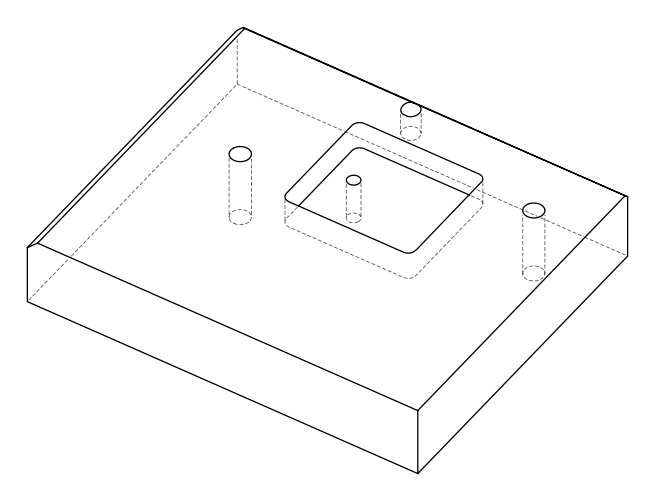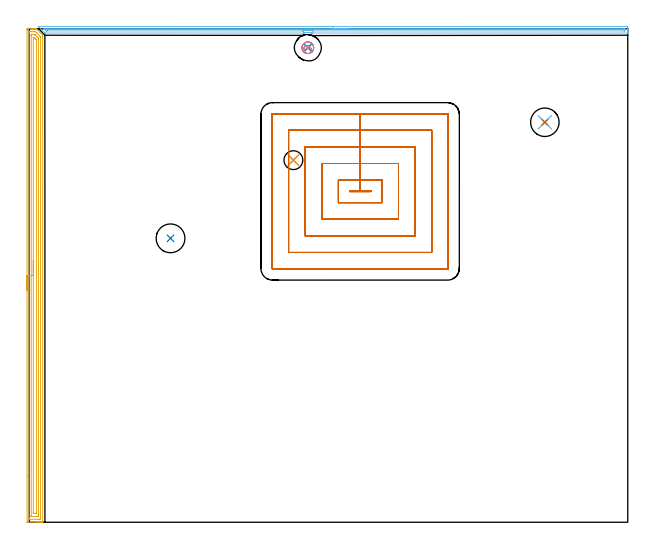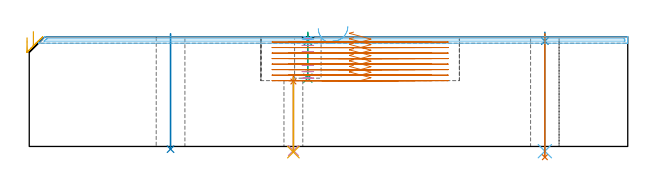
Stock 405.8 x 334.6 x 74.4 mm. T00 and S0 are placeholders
(PLAN: 13 operations, 9 tool changes, 44.1 min)
(1 SPOT_DRILL | STEP1HOLE | NXT0321_9005460120000 | 0.04 min | 3267 mm3)
(2 SPOT_DRILL_1 | STEP1HOLE_1 | NXT0321_9005460120000 | 0.05 min | 183 mm3)
(3 SPOT_DRILL_2 | STEP1POCKET | NXT0321_9005460120000 | 0.05 min | 183 mm3)
(4 DRILL_THROUGH_HOLE_INTO_CENTER | STEP1HOLE | NXT0301_042 | 0.21 min | 1761 mm3)
(5 DRILL_TO_ENLARGE_THROUGH_HOLE | STEP1HOLE | NXT0301_099 | 0.21 min | 4518 mm3)
(6 DRILL_THROUGH_HOLE_INTO_CENTER_1 | STEP1HOLE_1 | NXT0301_065 | 0.32 min | 5004 mm3)
(7 DRILL_TO_ENLARGE_THROUGH_HOLE_1 | STEP1HOLE_1 | UGT0301_260 | 0.34 min | 16546 mm3)
(8 INDEXABLE_INSERT_DRILL_THROUGH_HOLE_FROM_SOLID | STEP1HOLE_2 | NXT0302_010 | 0.31 min | 22188 mm3)
(9 DRILL_BLIND_HOLE_INTO_CENTER | STEP1POCKET | NXT0301_128 | 0.12 min | 2862 mm3)
(10 MILL_ROUGH_BLIND_HOLE_CONTOUR | STEP1POCKET | NXT0201_013 | Spiral | 1.2 min | 4023 mm3)
(11 AREA_MILL | FG_CHAMFER_SURFACE | UGT0205_001 | 10.92 min | 18799 mm3)
(12 AREA_MILL_1 | FG_CHAMFER_SURFACE_1 | UGT0205_001 | 6.53 min | 3839 mm3)
(13 MILL_RECTANGULAR_POCKET | POCKET_RECTANGULAR_STRAIGHT | UGT0201_133 | Follow Part, ap 3.75, ae 75% | 23.76 min | 476805 mm3)
(TOOL NXT0321_9005460120000 | NC Spot Drill, 142deg, 12mm, Carbide, Uncoated | D12 PA142 FL30 Z2)
(TOOL NXT0301_042 | Carbide Drill 7.1mm [860.1-0710-057A1-MM 2214] | D7.1 PA140 FL85 Z2)
(TOOL NXT0301_099 | Carbide Drill 12.8mm [860.1-1280-038A1-MM 2214] | D12.8 PA140 FL60 Z2)
(TOOL NXT0301_065 | Carbide Drill 9.4mm [860.1-0940-075A1-MM 2214] | D9.4 PA140 FL98 Z2)
(TOOL UGT0301_260 | Twist Drill 19.3 mm | D19.3 PA118 FL140 Z2)
(TOOL NXT0302_010 | Index. Insert Drill 19.5mm [880-D1950L25-05] | D19.5 PA176 FL98 Z2)
(TOOL NXT0301_128 | Carbide Drill 12mm [861.1-1200-036A1-GP GC34] | D12 PA150 FL37.4 Z2)
(TOOL NXT0201_013 | ENDMILL 10mm | D10 FL30 Z4)
(TOOL UGT0205_001 | Chamfer Mill 20 x 3 x 45 deg. | D20 FL50 Z2)
(TOOL UGT0201_133 | Carbide End Mill 15.0 | D15 FL30 Z4)
(OP 1 SPOT_DRILL)
G17 G21 G94 G90
T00 M6
G54
G17 G0 G90 X179.1 Y245.5 S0 M3
G43 Z84.4 H0
G94 G81 G98 Z44.045 F250. R47.6
G80
M5
M2
(OP 2 SPOT_DRILL_1)
G17 G21 G94 G90
T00 M6
G54
G17 G0 G90 X349.6 Y271.2 S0 M3
G43 Z84.4 H0
G94 G81 G98 Z71.4 F250. R77.4
G80
M5
M2
(OP 3 SPOT_DRILL_2)
G17 G21 G94 G90
T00 M6
G54
G17 G0 G90 X188.9 Y321.7 S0 M3
G43 Z84.4 H0
G94 G81 G98 Z71.4 F250. R77.4
G80
M5
M2
(OP 4 DRILL_THROUGH_HOLE_INTO_CENTER)
G17 G21 G94 G90
T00 M6
G54
G17 G0 G90 X179.1 Y245.5 S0 M3
G43 Z84.4 H1
G94 G73 G98 Z-2.792 F250. Q6.77 R46.6
G80
M5
M2
(OP 5 DRILL_TO_ENLARGE_THROUGH_HOLE)
G17 G21 G94 G90
T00 M6
G54
G17 G0 G90 X179.1 Y245.5 S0 M3
G43 Z84.4 H1
G94 G73 G98 Z-3.829 F250. Q12.107 R46.6
G80
M5
M2
(OP 6 DRILL_THROUGH_HOLE_INTO_CENTER_1)
G17 G21 G94 G90
T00 M6
G54
G17 G0 G90 X349.6 Y271.2 S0 M3
G43 Z84.4 H1
G94 G73 G98 Z-3.211 F250. Q8.623 R76.4
G80
M5
M2
(OP 7 DRILL_TO_ENLARGE_THROUGH_HOLE_1)
G17 G21 G94 G90
T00 M6
G54
G17 G0 G90 X349.6 Y271.2 S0 M3
G43 Z84.4 H0
G94 G73 G98 Z-7.298 F250. Q16.34 R76.4
G80
M5
M2
(OP 8 INDEXABLE_INSERT_DRILL_THROUGH_HOLE_FROM_SOLID)
G17 G21 G94 G90
T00 M6
G54
G17 G0 G90 X95.8 Y192.5 S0 M3
G43 Z84.4 H1
G94 G81 G98 Z-1.84 F250. R76.4
G80
M5
M2
(OP 9 DRILL_BLIND_HOLE_INTO_CENTER)
G17 G21 G94 G90
T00 M6
G54
G17 G0 G90 X188.9 Y321.7 S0 M3
G43 Z84.4 H1
G94 G81 G98 Z46.3 F250. R76.4
G80
M5
M2
(OP 10 MILL_ROUGH_BLIND_HOLE_CONTOUR)
G17 G21 G94 G90
T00 M6
G54
G17 G0 G90 X188.9 Y321.7 S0 M3
G43 Z84.4 H0
Z72.957
G94 G3 X189.271 Y322.783 R0.605 F250.
X187.339 Y322.91 R1.729
X186.327 Y319.487 R2.604
X189.882 Y317.874 R3.115
X192.726 Y322.682 R3.95
X189.882 Y317.874 R-3.95
X191.304 Y320.278 R1.975
X188.9 Y321.7 R1.975
G0 Z68.514
G3 X189.271 Y322.783 R0.605
X187.339 Y322.91 R1.729
X186.327 Y319.487 R2.604
X189.882 Y317.874 R3.115
X192.726 Y322.682 R3.95
X189.882 Y317.874 R-3.95
X191.304 Y320.278 R1.975
X188.9 Y321.7 R1.975
G0 Z64.071
G3 X189.271 Y322.783 R0.605
X187.339 Y322.91 R1.729
X186.327 Y319.487 R2.604
X189.882 Y317.874 R3.115
X192.726 Y322.682 R3.95
X189.882 Y317.874 R-3.95
X191.304 Y320.278 R1.975
X188.9 Y321.7 R1.975
G0 Z59.629
G3 X189.271 Y322.783 R0.605
X187.339 Y322.91 R1.729
X186.327 Y319.487 R2.604
X189.882 Y317.874 R3.115
X192.726 Y322.682 R3.95
X189.882 Y317.874 R-3.95
X191.304 Y320.278 R1.975
X188.9 Y321.7 R1.975
G0 Z55.186
G3 X189.271 Y322.783 R0.605
X187.339 Y322.91 R1.729
X186.327 Y319.487 R2.604
X189.882 Y317.874 R3.115
X192.726 Y322.682 R3.95
X189.882 Y317.874 R-3.95
X191.304 Y320.278 R1.975
X188.9 Y321.7 R1.975
G0 Z50.743
G3 X189.271 Y322.783 R0.605
X187.339 Y322.91 R1.729
X186.327 Y319.487 R2.604
X189.882 Y317.874 R3.115
X192.726 Y322.682 R3.95
X189.882 Y317.874 R-3.95
X191.304 Y320.278 R1.975
X188.9 Y321.7 R1.975
G0 Z46.3
G3 X189.271 Y322.783 R0.605
X187.339 Y322.91 R1.729
X186.327 Y319.487 R2.604
X189.882 Y317.874 R3.115
X192.726 Y322.682 R3.95
X189.882 Y317.874 R-3.95
X191.304 Y320.278 R1.975
X188.9 Y321.7 R1.975
G0 Z84.4
M5
M2
(OP 11 AREA_MILL)
G17 G21 G94 G90
T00 M6
G54
G17 G0 G90 X-1.5 Y157.3 S1061 M3
G43 Z84.4 H0
Z73.8
G94 G1 Y157.338 Z72.928 F250.
Y157.452 Z72.064
Y157.641 Z71.212
Y157.903 Z70.38
Y158.237 Z69.574
Y158.64 Z68.8
Y159.108 Z68.064
Y159.64 Z67.372
Y160.229 Z66.729
Y160.872 Z66.14
Y161.564 Z65.608
Y162.3 Z65.14
Y163.074 Z64.737
Y163.88 Z64.403
Y164.712 Z64.141
Y165.564 Z63.952
Y166.428 Z63.838
Y167.3 Z63.8
Y333.541
X-1.499 Y333.977 Z63.801
X-1.495 Y334.43 Z63.803
X-1.491 Y334.59 Z63.805
X-1.048 Y334.6 Z64.248
X1.596 Z66.891
X2.13 Z67.427
X2.478 Z67.774
X3.012 Z68.308
X3.359 Z68.654
X4.321 Z69.621
X4.681 Y334.594 Z69.981
X4.696 Y334.593 Z69.994
X4.725 Y334.573 Z70.023
X4.824 Y334.476 Z70.123
X9.089 Y330.211 Z74.387
X9.092 Y330.206 Z74.39
X9.097 Y330.192 Z74.393
X9.1 Y329.508 Z74.4
Y0.176
X9.097 Y0.007 Z74.388
X9.096 Z74.387
X8.744 Y0. Z74.043
X8.462 Z73.761
X7.767 Z73.062
X6.538 Z71.835
X6.004 Z71.298
X5.389 Z70.685
X-1.316 Y0.001 Z63.981
X-1.492 Y0.01 Z63.806
X-1.499 Y0.187 Z63.799
X-1.5 Y31.875 Z63.8
Y167.3
X-0.086 Z65.214
X-0.085 Y332.107 Z65.215
X-0.084 Y332.19 Z65.216
X-0.079 Y332.585 Z65.221
X0.314 Y332.596 Z65.614
X0.715 Y332.599 Z66.015
X1.192 Y332.6 Z66.492
X2.954 Z68.254
X3.359 Y332.599 Z68.659
X3.839 Y332.597 Z69.139
X4.241 Y332.59 Z69.541
X4.655 Y332.19 Z69.955
X5.122 Y331.727 Z70.422
X5.555 Y331.296 Z70.855
X6.885 Y329.965 Z72.185
X7.341 Y329.508 Z72.641
X7.495 Y329.349 Z72.795
X7.618 Y329.22 Z72.918
X7.679 Y329.148 Z72.979
X7.685 Y328.615 Z72.985
Y2.493
X7.684 Y2.41 Z72.984
X7.679 Y2.015 Z72.979
X7.286 Y2.004 Z72.586
X6.885 Y2.001 Z72.185
X6.408 Y2. Z71.708
X0.715 Y2.001 Z66.015
X0.235 Y2.003 Z65.535
X0.015 Y2.01 Z65.315
X-0.079 Y2.039 Z65.221
X-0.084 Y2.327 Z65.216
X-0.085 Y2.41 Z65.215
X-0.086 Y167.3 Z65.214
X1.328 Z66.628
X1.329 Y329.779 Z66.629
X1.333 Y330.402 Z66.633
X1.335 Y330.537 Z66.635
X1.342 Y330.591 Z66.642
X1.405 Y330.596 Z66.705
X1.596 Y330.598 Z66.896
X2.283 Y330.6 Z67.583
X3.164 Z68.464
X3.359 Y330.599 Z68.659
X3.554 Y330.598 Z68.854
X3.684 Y330.594 Z68.984
X3.787 Y330.59 Z69.087
X3.834 Y330.555 Z69.134
X3.996 Y330.402 Z69.296
X4.241 Y330.159 Z69.541
X4.893 Y329.508 Z70.193
X5.786 Y328.615 Z71.086
X6.004 Y328.396 Z71.304
X6.169 Y328.225 Z71.469
X6.25 Y328.139 Z71.55
X6.265 Y328.114 Z71.565
X6.267 Y328.07 Z71.567
X6.269 Y327.992 Z71.569
X6.271 Y327.721 Z71.571
Y327.449
Y4.821
X6.266 Y4.198 Z71.566
X6.264 Y4.063 Z71.564
X6.258 Y4.009 Z71.558
X6.195 Y4.004 Z71.495
X6.004 Y4.002 Z71.304
X5.317 Y4. Z70.617
X1.791 Z67.091
X1.596 Z66.896
X1.401 Y4.003 Z66.701
X1.346 Y4.006 Z66.646
X1.334 Y4.01 Z66.634
X1.332 Y4.014 Z66.632
X1.33 Y4.035 Z66.63
X1.329 Y4.107 Z66.629
X1.328 Y4.198 Z66.628
Y167.3
X2.743 Z68.043
Y327.721
X2.745 Y328.344 Z68.045
X2.748 Y328.554 Z68.048
X2.749 Y328.583 Z68.049
X2.765 Y328.59 Z68.065
X2.818 Y328.593 Z68.118
X2.926 Y328.594 Z68.226
X3.359 Y328.582 Z68.659
X4.231 Y327.721 Z69.531
X4.678 Y327.269 Z69.978
X4.787 Y327.156 Z70.087
X4.839 Y327.1 Z70.139
X4.85 Y327.034 Z70.15
X4.852 Y326.827 Z70.152
X4.857 Y326.203 Z70.157
Y6.879
X4.855 Y6.256 Z70.155
X4.852 Y6.046 Z70.152
X4.851 Y6.017 Z70.151
X4.835 Y6.01 Z70.135
X4.782 Y6.006 Z70.082
X4.674 Y6.003 Z69.974
X4.241 Y6. Z69.541
X3.359 Z68.659
X2.924 Y6.001 Z68.224
X2.819 Y6.004 Z68.119
X2.767 Y6.008 Z68.067
X2.749 Y6.012 Z68.049
X2.748 Y6.028 Z68.048
X2.745 Y6.135 Z68.045
X2.743 Y6.61 Z68.043
Y6.879
Y167.3
Y168.172 Z68.081
Y169.036 Z68.195
Y169.888 Z68.383
Y170.72 Z68.646
Y171.526 Z68.98
Y172.3 Z69.382
Y173.036 Z69.851
Y173.728 Z70.382
Y174.371 Z70.972
Y174.96 Z71.615
Y175.492 Z72.307
Y175.96 Z73.043
Y176.363 Z73.816
Y176.697 Z74.622
Y176.959 Z75.454
Y177.148 Z76.306
Y177.262 Z77.171
Y177.3 Z78.043
G0 Z84.4
M5
M2
(OP 12 AREA_MILL_1)
G17 G21 G94 G90
T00 M6
G54
G17 G0 G90 X196. Y336.1 S1061 M3
G43 Z84.4 H0
Z80.
G94 G1 X196.038 Z79.128 F250.
X196.152 Z78.263
X196.341 Z77.412
X196.603 Z76.58
X196.937 Z75.774
X197.34 Z75.
X197.808 Z74.264
X198.339 Z73.572
X198.929 Z72.929
X199.572 Z72.339
X200.264 Z71.808
X201. Z71.34
X201.774 Z70.937
X202.58 Z70.603
X203.412 Z70.341
X204.263 Z70.152
X205.128 Z70.038
X206. Z70.
X404.739
X405.184 Y336.099 Z70.001
X405.624 Y336.095 Z70.002
X405.79 Y336.091 Z70.005
X405.8 Y335.661 Z70.434
Y335.388 Z70.707
Y334.781 Z71.314
Y334.234 Z71.863
Y333.9 Z72.196
Y333.353 Z72.743
Y333.019 Z73.075
Y332.352 Z73.748
Y332.033 Z74.067
X405.797 Y331.699 Z74.391
X405.632 Y331.7 Z74.4
X192.602 Y331.706 Z74.394
X191.715 Y331.708 Z74.392
X191.709
X191.679 Y331.715 Z74.385
X191.331 Y331.803 Z74.294
X191.033 Y331.88 Z74.218
X190.823 Y331.932 Z74.163
X190.816 Y331.934 Z74.161
X190.417 Y332.013 Z74.086
X190.377 Y332.021 Z74.078
X189.93 Y332.085 Z74.014
X189.853 Y332.092 Z74.008
X189.484 Y332.123 Z73.972
X189.437 Y332.125 Z73.969
X189.269 Y332.134 Z73.963
X189.18 Y332.139 Z73.959
X189.029 Y332.144 Z73.95
X188.966 Y332.145 Z73.953
X188.759 Y332.141
X188.703 Z73.955
X188.697
X188.363 Y332.121 Z73.975
X188.144 Y332.107 Z73.986
X188.136 Y332.106
X187.697 Y332.059 Z74.035
X187.252 Y331.985 Z74.106
X187.243 Y331.983 Z74.108
X187.088 Y331.953 Z74.144
X186.93 Y331.919 Z74.179
X186.804 Y331.891 Z74.206
X186.668 Y331.855 Z74.24
X186.359 Y331.775 Z74.32
X186.14 Y331.712 Z74.382
X186.083 Y331.708 Z74.387
X186.004 Y331.705 Z74.392
X185.928 Y331.706 Z74.394
X10.835 Y331.7 Z74.4
X10.601 Y331.699 Z74.394
X10.599
X10.481 Y331.817 Z74.279
X10.389 Y331.911 Z74.188
X6.545 Y335.754 Z70.345
X6.369 Y335.933 Z70.166
X6.219 Y336.093 Z70.006
X6.369 Y336.1 Z70.
X206.
Y334.686 Z71.414
X403.398 Y334.685 Z71.415
X403.495
X403.767 Y334.679 Z71.421
X403.791 Y334.677 Z71.423
X403.794 Y334.656 Z71.444
X403.798 Y334.624 Z71.476
X403.799 Y334.593 Z71.507
X403.8 Y334.384 Z71.716
X403.799 Y333.9 Z72.2
X403.796 Y333.507 Z72.593
X403.786 Y333.121 Z72.979
X403.398 Y333.116 Z72.984
X403.301 Y333.115 Z72.985
X192.602 Y333.121 Z72.979
X192.498
X192.106 Y333.127 Z72.973
X191.709 Y333.215 Z72.885
X191.455 Y333.27 Z72.83
X190.816 Y333.394 Z72.706
X190.371 Y333.458 Z72.642
X189.922 Y333.504 Z72.596
X189.394 Y333.54 Z72.56
X189.029 Y333.554 Z72.546
X188.493 Y333.548 Z72.552
X188.458 Y333.547 Z72.553
X188.389 Y333.543 Z72.557
X188.136 Y333.522 Z72.578
X187.666 Y333.482 Z72.618
X187.243 Y333.432 Z72.668
X186.883 Y333.374 Z72.726
X186.349 Y333.266 Z72.834
X186.144 Y333.222 Z72.878
X185.836 Y333.152 Z72.948
X185.749 Y333.133 Z72.967
X185.653 Y333.127 Z72.973
X185.456 Y333.122 Z72.978
X185.353 Y333.121 Z72.979
X12.175 Y333.115 Z72.985
X12.078
X11.682 Y333.121 Z72.979
X11.633 Y333.129 Z72.971
X11.552 Y333.205 Z72.895
X11.431 Y333.322 Z72.778
X11.282 Y333.468 Z72.632
X10.162 Y334.59 Z71.51
X10.128 Y334.626 Z71.474
X10.096 Y334.665 Z71.435
X10.087 Y334.679 Z71.421
X10.485 Y334.686 Z71.414
X206.
X206.871 Z71.452
X207.736 Z71.566
X208.588 Z71.755
X209.42 Z72.017
X210.226 Z72.351
X211. Z72.754
X211.736 Z73.223
X212.428 Z73.754
X213.071 Z74.343
X213.66 Z74.986
X214.191 Z75.678
X214.66 Z76.414
X215.063 Z77.188
X215.397 Z77.994
X215.659 Z78.826
X215.848 Z79.678
X215.962 Z80.543
X216. Z81.414
G0 Z84.4
M5
M2
(OP 13 MILL_RECTANGULAR_POCKET)
G17 G21 G94 G90
T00 M6
G54
G17 G0 G90 X219.902 Y224.5 S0 M3
G43 Z84.516 H0
Z77.516
G94 G1 X217.1 Z76.765 F250.
Y224.2 Z76.685
X231.6 Z72.8
Y224.5 Z72.719
X224.35 Z70.777
X217.1 F500.
Y224.2
X231.6
Y224.5
X224.35
Y232.
X209.6
Y216.7
X239.1
Y232.
X224.35
Y243.25
X198.35
Y205.45
X250.35
Y243.25
X224.35
Y254.5
X187.1
Y194.2
X261.6
Y254.5
X224.35
Y265.75
X175.85
Y182.95
X272.85
Y265.75
X224.35
Y277.
X165.
G3 X164.6 Y276.6 R0.4
G1 Y172.1
G3 X165. Y171.7 R0.4
G1 X283.7
G3 X284.1 Y172.1 R0.4
G1 Y276.6
G3 X283.7 Y277. R0.4
G1 X224.35
X223.35
G0 X219.902 Y224.5 Z73.777
G1 X217.1 Z73.026 F250.
Y224.2 Z72.946
X231.6 Z69.06
Y224.5 Z68.98
X224.35 Z67.037
X217.1 F500.
Y224.2
X231.6
Y224.5
X224.35
Y232.
X209.6
Y216.7
X239.1
Y232.
X224.35
Y243.25
X198.35
Y205.45
X250.35
Y243.25
X224.35
Y254.5
X187.1
Y194.2
X261.6
Y254.5
X224.35
Y265.75
X175.85
Y182.95
X272.85
Y265.75
X224.35
Y277.
X165.
G3 X164.6 Y276.6 R0.4
G1 Y172.1
G3 X165. Y171.7 R0.4
G1 X283.7
G3 X284.1 Y172.1 R0.4
G1 Y276.6
G3 X283.7 Y277. R0.4
G1 X224.35
X223.35
G0 X219.902 Y224.5 Z70.037
G1 X217.1 Z69.286 F250.
Y224.2 Z69.206
X231.6 Z65.321
Y224.5 Z65.24
X224.35 Z63.298
X217.1 F500.
Y224.2
X231.6
Y224.5
X224.35
Y232.
X209.6
Y216.7
X239.1
Y232.
X224.35
Y243.25
X198.35
Y205.45
X250.35
Y243.25
X224.35
Y254.5
X187.1
Y194.2
X261.6
Y254.5
X224.35
Y265.75
X175.85
Y182.95
X272.85
Y265.75
X224.35
Y277.
X165.
G3 X164.6 Y276.6 R0.4
G1 Y172.1
G3 X165. Y171.7 R0.4
G1 X283.7
G3 X284.1 Y172.1 R0.4
G1 Y276.6
G3 X283.7 Y277. R0.4
G1 X224.35
X223.35
G0 X219.902 Y224.5 Z66.298
G1 X217.1 Z65.547 F250.
Y224.2 Z65.466
X231.6 Z61.581
Y224.5 Z61.501
X224.35 Z59.558
X217.1 F500.
Y224.2
X231.6
Y224.5
X224.35
Y232.
X209.6
Y216.7
X239.1
Y232.
X224.35
Y243.25
X198.35
Y205.45
X250.35
Y243.25
X224.35
Y254.5
X187.1
Y194.2
X261.6
Y254.5
X224.35
Y265.75
X175.85
Y182.95
X272.85
Y265.75
X224.35
Y277.
X165.
G3 X164.6 Y276.6 R0.4
G1 Y172.1
G3 X165. Y171.7 R0.4
G1 X283.7
G3 X284.1 Y172.1 R0.4
G1 Y276.6
G3 X283.7 Y277. R0.4
G1 X224.35
X223.35
G0 X219.902 Y224.5 Z62.558
G1 X217.1 Z61.807 F250.
Y224.2 Z61.727
X231.6 Z57.842
Y224.5 Z57.761
X224.35 Z55.819
X217.1 F500.
Y224.2
X231.6
Y224.5
X224.35
Y232.
X209.6
Y216.7
X239.1
Y232.
X224.35
Y243.25
X198.35
Y205.45
X250.35
Y243.25
X224.35
Y254.5
X187.1
Y194.2
X261.6
Y254.5
X224.35
Y265.75
X175.85
Y182.95
X272.85
Y265.75
X224.35
Y277.
X165.
G3 X164.6 Y276.6 R0.4
G1 Y172.1
G3 X165. Y171.7 R0.4
G1 X283.7
G3 X284.1 Y172.1 R0.4
G1 Y276.6
G3 X283.7 Y277. R0.4
G1 X224.35
X223.35
G0 X219.902 Y224.5 Z58.819
G1 X217.1 Z58.068 F250.
Y224.2 Z57.987
X231.6 Z54.102
Y224.5 Z54.022
X224.35 Z52.079
X217.1 F500.
Y224.2
X231.6
Y224.5
X224.35
Y232.
X209.6
Y216.7
X239.1
Y232.
X224.35
Y243.25
X198.35
Y205.45
X250.35
Y243.25
X224.35
Y254.5
X187.1
Y194.2
X261.6
Y254.5
X224.35
Y265.75
X175.85
Y182.95
X272.85
Y265.75
X224.35
Y277.
X165.
G3 X164.6 Y276.6 R0.4
G1 Y172.1
G3 X165. Y171.7 R0.4
G1 X283.7
G3 X284.1 Y172.1 R0.4
G1 Y276.6
G3 X283.7 Y277. R0.4
G1 X224.35
X223.35
G0 X219.902 Y224.5 Z55.079
G1 X217.1 Z54.328 F250.
Y224.2 Z54.248
X231.6 Z50.363
Y224.5 Z50.282
X224.35 Z48.34
X217.1 F500.
Y224.2
X231.6
Y224.5
X224.35
Y232.
X209.6
Y216.7
X239.1
Y232.
X224.35
Y243.25
X198.35
Y205.45
X250.35
Y243.25
X224.35
Y254.5
X187.1
Y194.2
X261.6
Y254.5
X224.35
Y265.75
X175.85
Y182.95
X272.85
Y265.75
X224.35
Y277.
X165.
G3 X164.6 Y276.6 R0.4
G1 Y172.1
G3 X165. Y171.7 R0.4
G1 X283.7
G3 X284.1 Y172.1 R0.4
G1 Y276.6
G3 X283.7 Y277. R0.4
G1 X224.35
X223.35
G0 X219.902 Y224.5 Z51.34
G1 X217.1 Z50.589 F250.
Y224.2 Z50.508
X231.6 Z46.623
Y224.5 Z46.543
X224.35 Z44.6
X217.1 F500.
Y224.2
X231.6
Y224.5
X224.35
Y232.
X209.6
Y216.7
X239.1
Y232.
X224.35
Y243.25
X198.35
Y205.45
X250.35
Y243.25
X224.35
Y254.5
X187.1
Y194.2
X261.6
Y254.5
X224.35
Y265.75
X175.85
Y182.95
X272.85
Y265.75
X224.35
Y277.
X165.
G3 X164.6 Y276.6 R0.4
G1 Y172.1
G3 X165. Y171.7 R0.4
G1 X283.7
G3 X284.1 Y172.1 R0.4
G1 Y276.6
G3 X283.7 Y277. R0.4
G1 X224.35
X223.35
G0 Z84.516
M5
M2
